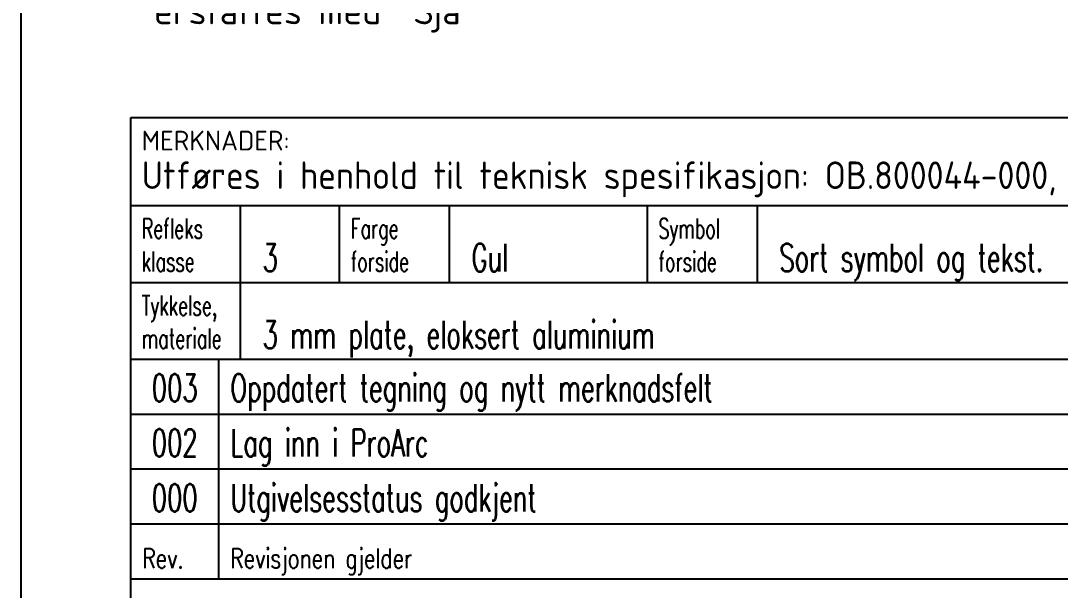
# Model space of a CAD drawing. Header units: millimetres. Extents: x 0 to 900, y 0 to 1385.
# Drawn here: x 0 to 472.7, y 240 to 499 of the extents above; entities that cross this region are included whole.
import ezdxf
from ezdxf import colors
from ezdxf.entities.mleader import LeaderData, LeaderLine
from ezdxf.enums import TextEntityAlignment as Align
from ezdxf.math import Vec2, Vec3

# ---------------------------------------------------------------- set-up
doc = ezdxf.new("R2010")
doc.units = ezdxf.units.MM
for name, color, linetype in [('DIM-ISO_1-10', 4, 'Continuous'), ('RAMME', 7, 'Continuous'), ('TITT-018', 4, 'Continuous'), ('TITT-050', 5, 'Continuous'), ('TITT-TEKST18', 4, 'Continuous'), ('TITT-TEKST25', 2, 'Continuous'), ('TITT-TEKST35', 7, 'Continuous'), ('TITT-TEKST50', 5, 'Continuous')]:
    doc.layers.add(name, color=color, linetype=linetype)
doc.styles.add('ISO', font='isocp.shx')
doc.styles.add('ISO25', font='ISO3098.shx')
doc.styles.add('TITTEL', font='romans.shx', dxfattribs={"width": 0.65})

# ---------------------------------------------------------------- blocks, each defined once
blk = doc.blocks.new('Revisjonslinje V00')
at = {"layer": 'TITT-018'}
blk.add_line((170, 5), (0, 5), dxfattribs=at)
at = {"layer": 'TITT-050'}
for p, q in [((0, 0), (0, 5)), ((8, 0), (8, 5))]:
    blk.add_line(p, q, dxfattribs=at)
at = {"layer": 'TITT-TEKST25', "style": 'TITTEL', "width": 0.65}
for tag, p in [('2A', (4, 1.16)), ('2C', (115, 1.16)), ('2D', (131, 1.16)), ('2E', (147, 1.16)), ('2F', (162.5, 1.16))]:
    blk.add_attdef(tag, text='', height=2.5, dxfattribs=at).set_placement(p, align=Align.CENTER)
blk.add_attdef('2B', (9.059, 1.16), '', height=2.5, dxfattribs=at)
blk = doc.blocks.new('TITF_JBV00')
at = {"layer": 'TITT-018'}
for p, q in [((0, 59), (-170, 59)), ((0, 54), (-170, 54))]:
    blk.add_line(p, q, dxfattribs=at)
at = {"layer": 'TITT-050'}
for p, q in [((-170, 49), (-170, 59)), ((-162, 49), (-162, 59)), ((0, 49), (-170, 49)), ((-170, 0), (-170, 49))]:
    blk.add_line(p, q, dxfattribs=at)
at = {"layer": 'TITT-TEKST18', "style": 'TITTEL', "width": 0.75}
for s, p in [('Rev.', (-168.941, 50)), ('Revisjonen gjelder', (-160.941, 50))]:
    blk.add_text(s, height=1.8, dxfattribs=at).set_placement(p)
at = {"layer": 'TITT-TEKST25', "style": 'TITTEL', "width": 0.65}
for tag, p in [('2A', (-166, 55.16)), ('2C', (-55, 55.16)), ('2D', (-39, 55.16)), ('2E', (-23, 55.16)), ('2F', (-7.5, 55.16))]:
    blk.add_attdef(tag, text='', height=2.5, dxfattribs=at).set_placement(p, align=Align.CENTER)
for tag, p in [('2B', (-160.941, 55.16)), ('3B', (-29.941, 45)), ('3C', (-29.941, 40)), ('3D', (-29.941, 35)), ('3E', (-45.941, 30)), ('3F', (-45.941, 25)), ('3G', (-45.941, 20)), ('3H', (-45.941, 15))]:
    blk.add_attdef(tag, p, '', height=2.5, dxfattribs=at)
at = {"layer": 'TITT-TEKST35', "style": 'TITTEL', "width": 0.75}
for tag, p in [('1A', (-165.437, 39.483)), ('1B', (-165.437, 33.468)), ('1C', (-165.437, 27.021)), ('1D', (-165.437, 20.192))]:
    blk.add_attdef(tag, p, '', height=3.5, dxfattribs=at)
blk.add_attdef('3A', text='', height=3.5, dxfattribs=at).set_placement((-56.159, 38.525), align=Align.CENTER)
at = {"layer": 'TITT-TEKST50', "style": 'TITTEL', "width": 0.65}
blk.add_attdef('4A', (-57.323, 2.998), '', height=5, dxfattribs=at)
blk.add_attdef('4B', text='', height=5, dxfattribs=at).set_placement((-7, 2.998), align=Align.CENTER)
blk = doc.blocks.new('Merknadsfelt')
at = {"layer": 'TITT-018'}
for p, q in [((0, 14), (170, 14)), ((10, 7), (10, 14)), ((29, 7), (29, 14)), ((0, 7), (107, 7)), ((10, 0), (10, 7))]:
    blk.add_line(p, q, dxfattribs=at)
at = {"layer": 'TITT-TEKST50'}
blk.add_line((19, 7), (19, 14), dxfattribs=at)
blk.add_lwpolyline([(0, 22), (170, 22), (170, 0), (0, 0)], close=True, dxfattribs=at)
at = {"layer": 'TITT-018', "style": 'ISO25'}
blk.add_text('MERKNADER: ', height=1.8, dxfattribs=at).set_placement((1, 19))
at = {"layer": 'TITT-TEKST18', "style": 'TITTEL', "width": 0.65}
for tag, p in [('REFLEKS', (1, 11)), ('FARGE', (20, 11)), ('KLASSE', (1, 8)), ('FORSIDE', (20, 8)), ('TYKKELSE', (1, 4)), ('FORSYNING', (108, 4)), ('MATERIALE', (1, 1)), ('F.NR', (108, 1))]:
    blk.add_attdef(tag, p, '', height=1.8, dxfattribs=at)
at = {"layer": 'TITT-TEKST25', "style": 'ISO'}
blk.add_text('Utføres i henhold til teknisk spesifikasjon: OB.800044-000, dersom ikke annet er angitt ', height=2.5, dxfattribs=at).set_placement((1, 15.5))
at = {"layer": 'TITT-TEKST25', "style": 'TITTEL', "width": 0.65}
for tag, p in [('KLASSE', (12, 7.998)), ('FORSIDE', (31, 8)), ('MATERIALE', (12, 1))]:
    blk.add_attdef(tag, p, '', height=2.5, dxfattribs=at)
at = {"layer": 'TITT-TEKST35', "style": 'TITTEL', "width": 0.65}
blk.add_attdef('F.NUMMER', (119, 1), '', height=3.5, dxfattribs=at)
blk = doc.blocks.new('Fri-merknad')
at = {"layer": 'TITT-018'}
blk.add_line((10, 0), (10, 7), dxfattribs=at)
at = {"layer": 'TITT-TEKST50'}
blk.add_lwpolyline([(0, 0), (0, 7)], dxfattribs=at)
at = {"layer": 'TITT-TEKST18', "style": 'TITTEL', "width": 0.65}
for tag, p in [('OVER', (1, 4)), ('NEDE', (1, 1))]:
    blk.add_attdef(tag, p, '', height=1.8, dxfattribs=at)
at = {"layer": 'TITT-TEKST25', "style": 'TITTEL', "width": 0.65}
blk.add_attdef('MERKNAD', (12, 1), '', height=2.5, dxfattribs=at)

msp = doc.modelspace()

# ---------------------------------------------------------------- linework, layer by layer
at = {"layer": 'RAMME'}
msp.add_lwpolyline([(0, 0), (900, 0), (900, 1385), (0, 1385)], close=True, dxfattribs=at)

# ---------------------------------------------------------------- block references
ref = msp.add_blockref('Merknadsfelt', (50, 345), dxfattribs=dict(at, xscale=5, yscale=5, zscale=5))
ref.add_attrib('KLASSE', '3', (110, 384.99), dxfattribs={"layer": 'TITT-TEKST25', "height": 12.5, "style": 'TITTEL', "width": 0.65})
ref.add_attrib('FORSIDE', 'Gul', (205, 385), dxfattribs={"layer": 'TITT-TEKST25', "height": 12.5, "style": 'TITTEL', "width": 0.65})
ref.add_attrib('MATERIALE', '3 mm plate, eloksert aluminium', (110, 350), dxfattribs={"layer": 'TITT-TEKST25', "height": 12.5, "style": 'TITTEL', "width": 0.65})
ref.add_attrib('KLASSE', 'klasse', (55, 385), dxfattribs={"layer": 'TITT-TEKST18', "height": 9, "style": 'TITTEL', "width": 0.65})
ref.add_attrib('REFLEKS', 'Refleks', (55, 400), dxfattribs={"layer": 'TITT-TEKST18', "height": 9, "style": 'TITTEL', "width": 0.65})
ref.add_attrib('FORSIDE', 'forside', (150, 385), dxfattribs={"layer": 'TITT-TEKST18', "height": 9, "style": 'TITTEL', "width": 0.65})
ref.add_attrib('FARGE', 'Farge', (150, 400), dxfattribs={"layer": 'TITT-TEKST18', "height": 9, "style": 'TITTEL', "width": 0.65})
ref.add_attrib('TYKKELSE', 'Tykkelse,', (55, 365), dxfattribs={"layer": 'TITT-TEKST18', "height": 9, "style": 'TITTEL', "width": 0.65})
ref.add_attrib('MATERIALE', 'materiale', (55, 350), dxfattribs={"layer": 'TITT-TEKST18', "height": 9, "style": 'TITTEL', "width": 0.65})
at = {"layer": 'RAMME', "xscale": 5, "yscale": 5, "zscale": 5}
msp.add_blockref('Fri-merknad', (285, 380), dxfattribs=at).add_auto_attribs({'OVER': 'Symbol', 'NEDE': 'forside', 'MERKNAD': 'Sort symbol og tekst.'})
at = {"layer": 'RAMME', "ltscale": 5}
ref = msp.add_blockref('Revisjonslinje V00', (50, 320), dxfattribs=dict(at, xscale=5, yscale=5, zscale=5))
ref.add_attrib('2A', '003', dxfattribs={"layer": 'TITT-TEKST25', "height": 12.5, "style": 'TITTEL', "width": 0.65}).set_placement((70, 325.8), align=Align.CENTER)
ref.add_attrib('2B', 'Oppdatert tegning og nytt merknadsfelt', (95.29, 325.8), dxfattribs={"layer": 'TITT-TEKST25', "height": 12.5, "style": 'TITTEL', "width": 0.65})
ref = msp.add_blockref('Revisjonslinje V00', (50, 295), dxfattribs=dict(at, xscale=5, yscale=5, zscale=5))
ref.add_attrib('2A', '002', dxfattribs={"layer": 'TITT-TEKST25', "height": 12.5, "style": 'TITTEL', "width": 0.65}).set_placement((70, 300.8), align=Align.CENTER)
ref.add_attrib('2B', 'Lag inn i ProArc', (95.29, 300.8), dxfattribs={"layer": 'TITT-TEKST25', "height": 12.5, "style": 'TITTEL', "width": 0.65})
ref = msp.add_blockref('TITF_JBV00', (900, 0), dxfattribs=dict(at, xscale=5, yscale=5, zscale=5))
ref.add_attrib('2A', '000', dxfattribs={"layer": 'TITT-TEKST25', "height": 12.5, "style": 'TITTEL', "width": 0.65}).set_placement((70, 275.8), align=Align.CENTER)
ref.add_attrib('2B', 'Utgivelsesstatus godkjent', (95.29, 275.8), dxfattribs={"layer": 'TITT-TEKST25', "height": 12.5, "style": 'TITTEL', "width": 0.65})

# ---------------------------------------------------------------- leaders
at = {"layer": 'DIM-ISO_1-10'}
ml = msp.add_multileader_mtext('Standard', dxfattribs=at)
ml.set_content('Nynorsk utgave: "Se" \\Perstattes med "Sjå"', color=2, style='ISO25')
ml.set_leader_properties()
ml.build(insert=Vec2(0, 0))
ml.multileader.update_dxf_attribs({"text_left_attachment_type": 7, "text_right_attachment_type": 7, "text_top_attachment_type": 10, "text_bottom_attachment_type": 10, "dogleg_length": 2, "arrow_head_size": 12.5, "scale": 5})
ctx = ml.context
ctx.base_point, ctx.scale, ctx.char_height, ctx.arrow_head_size, ctx.landing_gap_size, ctx.plane_origin = Vec3(53.01, 514.74), 5, 12.5, 12.5, 7.5, Vec3(248.72, 483.09)
ctx.left_attachment, ctx.right_attachment, ctx.top_attachment, ctx.bottom_attachment = 7, 7, 10, 10
notes = []
notes.append((ctx, [(0, (1, 1, 0), (236.13, 514.74), (-1, 0), 10, [(0, [(236.51, 573.34)], 0, [])])]))
ctx.mtext.insert, ctx.mtext.flow_direction = Vec3(60.51, 530.75), 5
for ctx, leaders in notes:
    for number, flags, end, landing, length, lines in leaders:
        leader = LeaderData()
        leader.index, (leader.has_last_leader_line, leader.has_dogleg_vector, leader.attachment_direction) = number, flags
        leader.last_leader_point, leader.dogleg_vector, leader.dogleg_length = Vec3(end), Vec3(landing), length
        for number, points, colour, breaks in lines:
            line = LeaderLine()
            line.index, line.vertices, line.color, line.breaks = number, Vec3.list(points), colors.encode_raw_color(colour), breaks
            leader.lines.append(line)
        ctx.leaders.append(leader)

doc.saveas('drawing.dxf')
